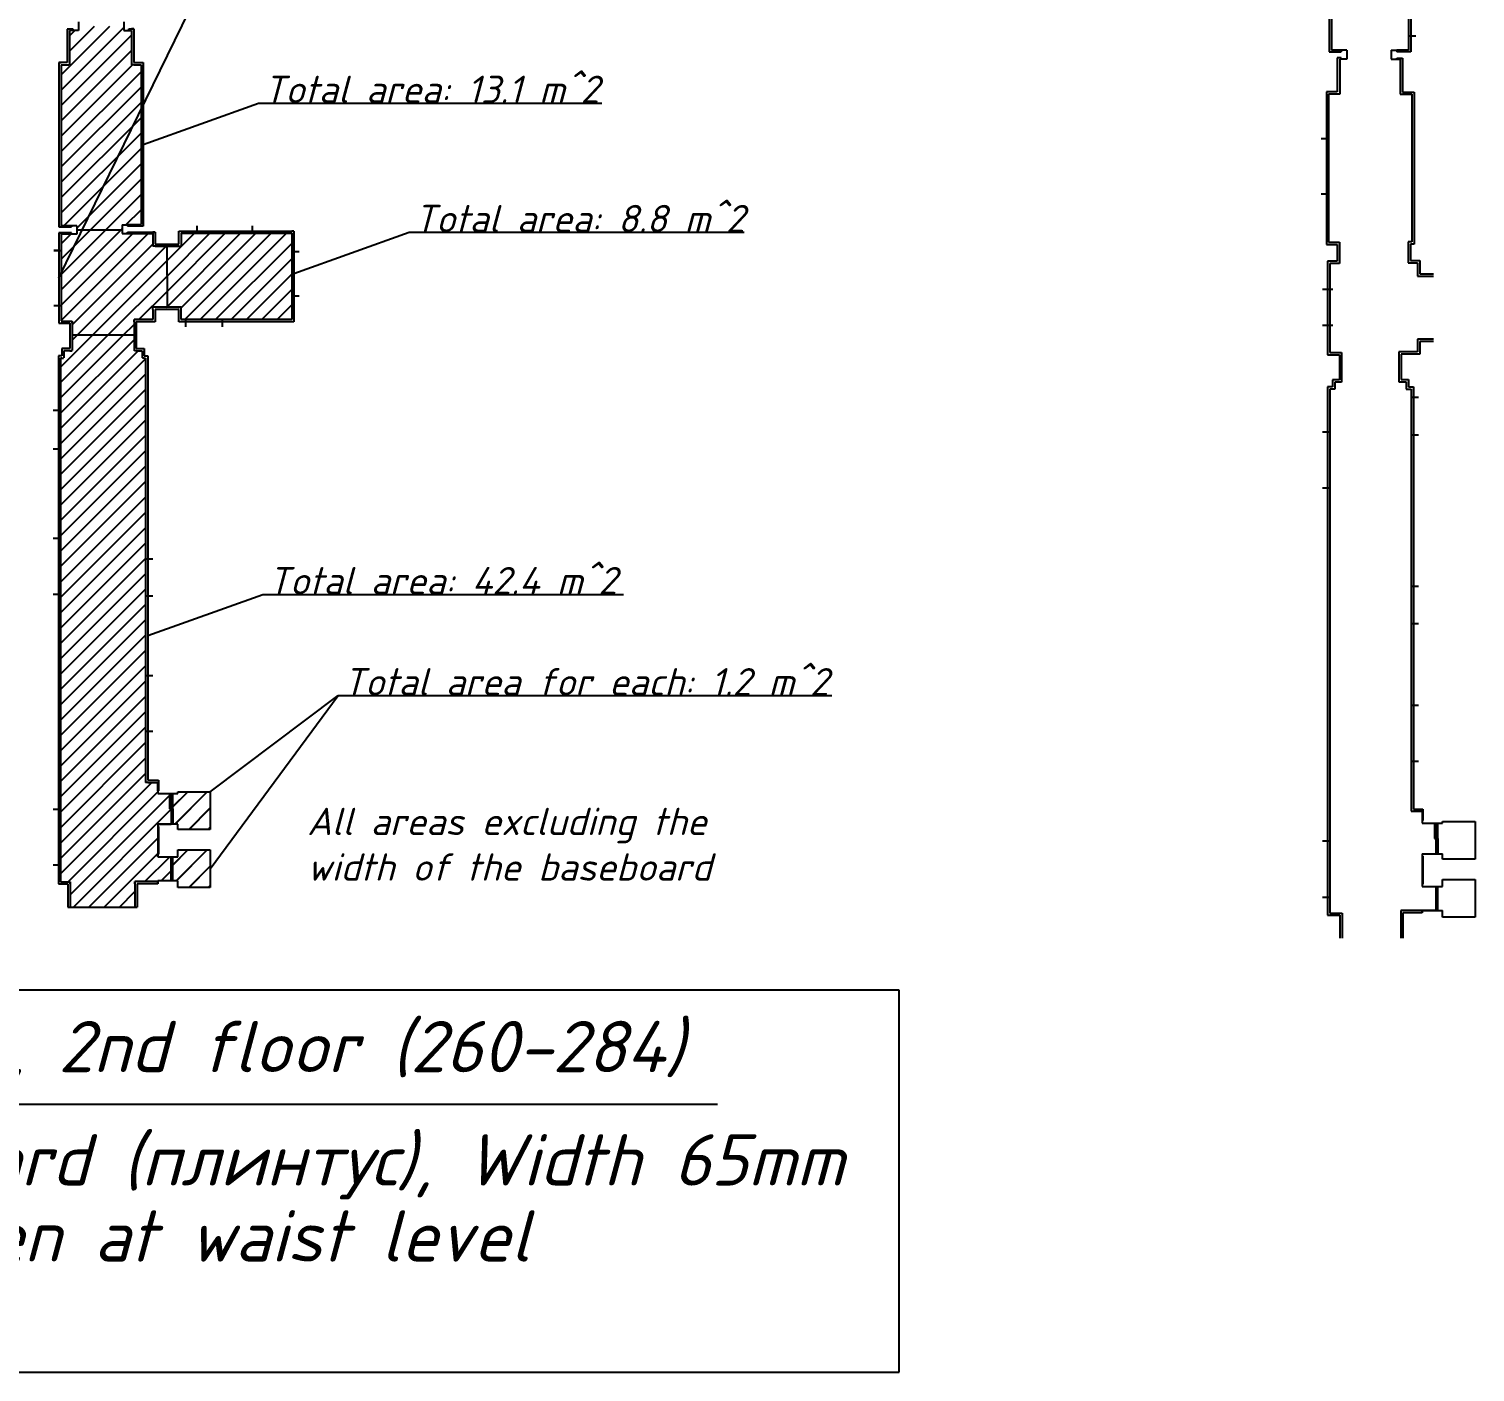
# Model space of a CAD drawing. Header units: millimetres. Extents: x 137411 to 208640, y 144 to 79573.
# Drawn here: x 166334 to 208640, y 144 to 39425 of the extents above; entities that cross this region are included whole.
import ezdxf
from ezdxf.enums import TextEntityAlignment as Align

# ---------------------------------------------------------------- set-up
doc = ezdxf.new("R2010")
doc.units = ezdxf.units.MM
doc.header["$LTSCALE"] = 0.001
doc.linetypes.add('ACAD_ISO02W100', pattern=[15, 12, -3])
doc.styles.add('GOST', font='ISOCPEUI.TTF')
doc.styles.get("Standard").update_dxf_attribs({"font": 'Arial.ttf'})
doc.dimstyles.new('Copy of ISO-25', dxfattribs={"dimtxt": 150, "dimasz": 150, "dimexe": 1.25, "dimexo": 0.625, "dimtad": 1, "dimtoh": 1, "dimtxsty": 'Standard', "dimcen": 2.5, "dimadec": 0, "dimazin": 0, "dimtfac": 1, "dimtmove": 0, "dimatfit": 3, "dimfxl": 1, "dimarcsym": 0})
pattern_1 = [(45, (-38283.82, 4044.3), (-224.5064, 224.5064), [])]

msp = doc.modelspace()

# ---------------------------------------------------------------- hatches: boundary and pattern name
h = msp.add_hatch()
h.set_pattern_fill('ANSI31', color=2, scale=100)
h.set_pattern_definition(pattern_1)
h.paths.add_polyline_path([(169613.724, 38376.897), (169399.724, 38376.897), (169334.724, 38376.897), (169334.724, 39378.897), (169256.724, 39378.897), (169106.724, 39378.897), (169106.724, 39503.897), (167781.724, 39502.897), (167781.724, 39376.897), (167631.724, 39376.897), (167518.724, 39376.897), (167518.724, 38374.897), (167278.724, 38374.897), (167278.724, 33670.897), (167581.724, 33670.897), (167731.724, 33670.897), (167731.724, 33548.397), (169065.724, 33548.397), (169065.724, 33691.897), (169215.724, 33691.897), (169613.724, 33691.897)])
h = msp.add_hatch()
h.set_pattern_fill('ANSI31', color=1, scale=100)
h.set_pattern_definition(pattern_1)
h.paths.add_polyline_path([(169065.724, 33446.897), (169065.724, 33548.397), (167731.724, 33548.397), (167731.724, 33425.897), (167581.724, 33425.897), (167278.724, 33425.897), (167278.724, 32949.897), (167278.724, 31332.897), (167278.724, 30882.897), (167600.724, 30882.897), (167600.724, 30468.897), (169409.724, 30468.897), (169409.724, 30927.897), (169961.724, 30927.897), (169961.724, 31220.897), (169961.724, 31285.897), (170374.724, 31285.897), (170373.759, 33068.897), (170025.724, 33068.897), (169960.724, 33068.897), (169960.724, 33446.897), (169215.724, 33446.897)])
h = msp.add_hatch()
h.set_pattern_fill('ANSI31', color=4, scale=100)
h.set_pattern_definition(pattern_1)
h.paths.add_polyline_path([(174021.724, 30927.897), (174021.724, 31622.897), (174021.724, 32916.897), (174021.724, 33447.897), (172878.724, 33447.897), (171251.724, 33447.897), (170786.724, 33447.897), (170786.724, 33068.897), (170373.759, 33068.897), (170374.724, 31285.897), (170787.724, 31285.897), (170787.724, 30927.897), (170924.724, 30927.897), (171997.724, 30927.897)])
h = msp.add_hatch()
h.set_pattern_fill('ANSI31', color=6, scale=100)
h.set_pattern_definition(pattern_1)
h.paths.add_polyline_path([(169747.724, 29796.897), (169709.724, 29796.897), (169644.724, 29796.897), (169644.724, 30009.897), (169474.724, 30009.897), (169409.724, 30009.897), (169409.724, 30468.897), (167600.724, 30468.897), (167600.724, 30009.897), (167358.724, 30009.897), (167358.724, 29797.897), (167261.724, 29797.897), (167261.724, 28272.897), (167261.724, 27144.897), (167261.724, 24529.897), (167261.724, 22891.897), (167261.724, 16609.897), (167261.724, 14974.897), (167261.724, 14485.897), (167537.724, 14485.897), (167537.724, 13743.897), (169436.724, 13743.897), (169436.724, 14487.897), (170101.724, 14487.897), (170101.724, 14514.897), (170483.724, 14514.897), (170483.724, 15214.897), (170101.724, 15214.897), (170101.724, 15286.897), (170101.724, 16096.897), (170101.724, 16168.897), (170498.724, 16168.897), (170498.724, 16618.397), (170450.724, 16618.397), (170450.724, 17067.897), (170101.724, 17067.897), (170101.724, 17139.897), (170101.724, 17386.897), (169812.724, 17386.897), (169747.724, 17386.897), (169747.724, 18891.897), (169747.724, 20514.897), (169747.724, 22847.897), (169747.724, 23926.897)])
h = msp.add_hatch()
h.set_pattern_fill('JIS_LC_20', color=5, scale=20)
h.paths.add_polyline_path([(171638.724, 17112.897), (170688.724, 17112.897), (170688.724, 17067.897), (170546.724, 17067.897), (170546.724, 16168.897), (170688.724, 16168.897), (170688.724, 16012.897), (171638.724, 16012.897)])
h = msp.add_hatch()
h.set_pattern_fill('JIS_LC_20', color=5, scale=20)
h.paths.add_polyline_path([(171638.724, 15415.897), (170688.724, 15415.897), (170688.724, 15214.897), (170531.724, 15214.897), (170531.724, 14514.897), (170688.724, 14514.897), (170688.724, 14315.897), (171638.724, 14315.897)])

# ---------------------------------------------------------------- linework, layer by layer
for p, q in [((204435.275, 78309.549), (204435.275, 38806.549)), ((206692.275, 55745.549), (206692.275, 38806.549)), ((204370.275, 42809.66), (204370.275, 38753.549)), ((206757.275, 40844.549), (206757.275, 39226.549)), ((167631.724, 39421.897), (167453.724, 39421.897)), ((167453.724, 39421.897), (167453.724, 38439.897)), ((167631.724, 39376.897), (167631.724, 39421.897)), ((167781.724, 39376.897), (167631.724, 39376.897)), ((167781.724, 39628.897), (167781.724, 39376.897)), ((169106.724, 39628.897), (169106.724, 39378.897)), ((169106.724, 39378.897), (169256.724, 39378.897)), ((169256.724, 39378.897), (169256.724, 39423.897)), ((169256.724, 39423.897), (169399.724, 39423.897)), ((169399.724, 39423.897), (169334.724, 39423.897)), ((169399.724, 39423.897), (169399.724, 38441.897)), ((206692.275, 39226.549), (206907.275, 39226.549)), ((206757.275, 39226.549), (206757.275, 38753.549)), ((204370.275, 38753.549), (204723.275, 38753.549)), ((204723.275, 38806.549), (204435.275, 38806.549)), ((204723.275, 38582.549), (204609.275, 38582.549)), ((204609.275, 38582.549), (204609.275, 37584.549)), ((204723.275, 38541.549), (204679.275, 38541.549)), ((204679.275, 38541.549), (204679.275, 37584.549)), ((204893.275, 38806.549), (204723.275, 38806.549)), ((204723.275, 38806.549), (204723.275, 38753.549)), ((204723.275, 38541.549), (204723.275, 38582.549)), ((204893.275, 38541.549), (204723.275, 38541.549)), ((204893.275, 38806.549), (204893.275, 38541.549)), ((206183.275, 38806.549), (206353.275, 38806.549)), ((206183.275, 38806.549), (206183.275, 38541.549)), ((206183.275, 38541.549), (206353.275, 38541.549)), ((206353.275, 38806.549), (206353.275, 38753.549)), ((206692.275, 38806.549), (206353.275, 38806.549)), ((206757.275, 38753.549), (206353.275, 38753.549)), ((206353.275, 38541.549), (206353.275, 38574.549)), ((206353.275, 38574.549), (206514.275, 38574.549)), ((206353.275, 38541.549), (206449.275, 38541.549)), ((206449.275, 38541.549), (206449.275, 37580.549)), ((206514.275, 38574.549), (206514.275, 37580.549)), ((167453.724, 38439.897), (167213.724, 38439.897)), ((167213.724, 38439.897), (167213.724, 33635.897)), ((167213.724, 38439.897), (167278.724, 38439.897)), ((169399.724, 38376.897), (169334.724, 38376.897)), ((169399.724, 38441.897), (169678.724, 38441.897)), ((169678.724, 38441.897), (169678.724, 33656.897)), ((204609.275, 37584.549), (204291.275, 37584.549)), ((204291.275, 37584.549), (204291.275, 36221.549)), ((204679.275, 37519.549), (204356.275, 37519.549)), ((204356.275, 37519.549), (204356.275, 33186.549)), ((204679.275, 37584.549), (204679.275, 37519.549)), ((206449.275, 37580.549), (206449.275, 37515.549)), ((206449.275, 37515.549), (206792.275, 37515.549)), ((206514.275, 37580.549), (206857.275, 37580.549)), ((206792.275, 37515.549), (206792.275, 33198.549)), ((206857.275, 37580.549), (206857.275, 33133.549)), ((204141.275, 36221.549), (204356.275, 36221.549)), ((204291.275, 36221.549), (204291.275, 34599.549)), ((204141.275, 34599.549), (204356.275, 34599.549)), ((204291.275, 34599.549), (204291.275, 33121.549)), ((167213.724, 33635.897), (167581.724, 33635.897)), ((167581.724, 33462.897), (167213.724, 33462.897)), ((167213.724, 33462.897), (167213.724, 32949.897)), ((167213.724, 33462.897), (167278.724, 33462.897)), ((167731.724, 33670.897), (167581.724, 33670.897)), ((167581.724, 33670.897), (167581.724, 33635.897)), ((167581.724, 33425.897), (167581.724, 33462.897)), ((167731.724, 33425.897), (167581.724, 33425.897)), ((167731.724, 33670.897), (167731.724, 33425.897)), ((167731.724, 33548.397), (169065.724, 33548.397)), ((169065.724, 33691.897), (169215.724, 33691.897)), ((169065.724, 33691.897), (169065.724, 33446.897)), ((169065.724, 33446.897), (169215.724, 33446.897)), ((169215.724, 33691.897), (169215.724, 33656.897)), ((169678.724, 33656.897), (169215.724, 33656.897)), ((169215.724, 33446.897), (169215.724, 33483.897)), ((169215.724, 33483.897), (170025.724, 33483.897)), ((170025.724, 33483.897), (169960.724, 33483.897)), ((170025.724, 33483.897), (170025.724, 33133.897)), ((170721.724, 33133.897), (170721.724, 33512.897)), ((170721.724, 33512.897), (171251.724, 33512.897)), ((171251.724, 33447.897), (171251.724, 33662.897)), ((171251.724, 33512.897), (172878.724, 33512.897)), ((171251.724, 33447.897), (172878.724, 33447.897)), ((172878.724, 33447.897), (172878.724, 33662.897)), ((172878.724, 33512.897), (174086.724, 33512.897)), ((174086.724, 33512.897), (174021.724, 33512.897)), ((174086.724, 33512.897), (174086.724, 32916.897)), ((170025.724, 33133.897), (170721.724, 33133.897)), ((170373.724, 33133.897), (170374.724, 31285.897)), ((204291.275, 33121.549), (204608.275, 33121.549)), ((204356.275, 33186.549), (204608.275, 33186.549)), ((204608.275, 33186.549), (204673.275, 33186.549)), ((204608.275, 33121.549), (204608.275, 32634.549)), ((204673.275, 33186.549), (204673.275, 32634.549)), ((206752.275, 33198.549), (206687.275, 33198.549)), ((206687.275, 33198.549), (206687.275, 32649.549)), ((206792.275, 33198.549), (206752.275, 33198.549)), ((206857.275, 33133.549), (206752.275, 33133.549)), ((206752.275, 33133.549), (206752.275, 32649.549)), ((167213.724, 32949.897), (167063.724, 32949.897)), ((167063.724, 32949.897), (167278.724, 32949.897)), ((167163.724, 32949.897), (167263.724, 32949.897)), ((167213.724, 32949.897), (167213.724, 31332.897)), ((167278.724, 32949.897), (167278.724, 31332.897)), ((174021.724, 32916.897), (174236.724, 32916.897)), ((174021.724, 32916.897), (174021.724, 31622.897)), ((174086.724, 32916.897), (174086.724, 31622.897)), ((204608.275, 32634.549), (204324.275, 32634.549)), ((204324.275, 32634.549), (204324.275, 31812.549)), ((204673.275, 32634.549), (204673.275, 32569.549)), ((206687.275, 32649.549), (206687.275, 32584.549)), ((206687.275, 32584.549), (206959.275, 32584.549)), ((206752.275, 32649.549), (207024.275, 32649.549)), ((206959.275, 32584.549), (206959.275, 32259.549)), ((207024.275, 32649.549), (207024.275, 32259.549)), ((204673.275, 32569.549), (204389.275, 32569.549)), ((204389.275, 32569.549), (204389.275, 29960.549)), ((206959.275, 32259.549), (206959.275, 32194.549)), ((206959.275, 32194.549), (207424.275, 32194.549)), ((207024.275, 32259.549), (207424.275, 32259.549)), ((204174.275, 31812.549), (204474.275, 31812.549)), ((204324.275, 31812.549), (204324.275, 30761.549)), ((167063.724, 31332.897), (167278.724, 31332.897)), ((167163.724, 31332.897), (167263.724, 31332.897)), ((167213.724, 31332.897), (167213.724, 30817.897)), ((174021.724, 31622.897), (174236.724, 31622.897)), ((174086.724, 31622.897), (174086.724, 30862.897)), ((169409.724, 30862.897), (169409.724, 30927.897)), ((170722.724, 31220.897), (170026.724, 31220.897)), ((170026.724, 31220.897), (170026.724, 30862.897)), ((170722.724, 31285.897), (170787.724, 31285.897)), ((170722.724, 30862.897), (170722.724, 31220.897)), ((170924.724, 30712.897), (170924.724, 30927.897)), ((171997.724, 30927.897), (170924.724, 30927.897)), ((171997.724, 30712.897), (171997.724, 30927.897)), ((167213.724, 30817.897), (167535.724, 30817.897)), ((167535.724, 30817.897), (167535.724, 30074.897)), ((167600.724, 30817.897), (167600.724, 30882.897)), ((169409.724, 30468.897), (167600.724, 30468.897)), ((170026.724, 30862.897), (169474.724, 30862.897)), ((169474.724, 30862.897), (169474.724, 30074.897)), ((170924.724, 30862.897), (170722.724, 30862.897)), ((171997.724, 30862.897), (170924.724, 30862.897)), ((174086.724, 30862.897), (171997.724, 30862.897)), ((204174.275, 30761.549), (204474.275, 30761.549)), ((204324.275, 30761.549), (204324.275, 29895.549)), ((167535.724, 30074.897), (167293.724, 30074.897)), ((167293.724, 30074.897), (167293.724, 29862.897)), ((169474.724, 30074.897), (169709.724, 30074.897)), ((169709.724, 30074.897), (169709.724, 29861.897)), ((207024.275, 30347.549), (206959.275, 30347.549)), ((206959.275, 30347.549), (206959.275, 29980.549)), ((207424.275, 30347.549), (207024.275, 30347.549)), ((207424.275, 30282.549), (207024.275, 30282.549)), ((207024.275, 30282.549), (207024.275, 29915.549)), ((167293.724, 29862.897), (167196.724, 29862.897)), ((167196.724, 29862.897), (167196.724, 28272.897)), ((167535.724, 30009.897), (167600.724, 30009.897)), ((169709.724, 29861.897), (169812.724, 29861.897)), ((169812.724, 29861.897), (169812.724, 23926.897)), ((204324.275, 29895.549), (204669.275, 29895.549)), ((204389.275, 29960.549), (204669.275, 29960.549)), ((204669.275, 29960.549), (204734.275, 29960.549)), ((204669.275, 29895.549), (204669.275, 29160.549)), ((204734.275, 29960.549), (204734.275, 29162.926)), ((206476.275, 29980.549), (206411.275, 29980.549)), ((206411.275, 29980.549), (206411.275, 29170.549)), ((206959.275, 29980.549), (206476.275, 29980.549)), ((207024.275, 29915.549), (206476.275, 29915.549)), ((206476.275, 29915.549), (206476.275, 29170.549)), ((204471.275, 28956.549), (204324.275, 28956.549)), ((204324.275, 28956.549), (204324.275, 27639.549)), ((204536.275, 28891.549), (204389.275, 28891.549)), ((204389.275, 28891.549), (204389.275, 13568.549)), ((204669.275, 29160.549), (204471.275, 29160.549)), ((204471.275, 29160.549), (204471.275, 28956.549)), ((204734.275, 29097.926), (204536.275, 29097.926)), ((204536.275, 29097.926), (204536.275, 28956.549)), ((204536.275, 28956.549), (204536.275, 28891.549)), ((204734.275, 29162.926), (204734.275, 29097.926)), ((206411.275, 29170.549), (206411.275, 29105.549)), ((206411.275, 29105.549), (206626.275, 29105.549)), ((206476.275, 29170.549), (206691.275, 29170.549)), ((206626.275, 29105.549), (206626.275, 28956.549)), ((206626.275, 28956.549), (206626.275, 28891.549)), ((206626.275, 28891.549), (206774.275, 28891.549)), ((206691.275, 29170.549), (206691.275, 28956.549)), ((206691.275, 28956.549), (206839.275, 28956.549)), ((206774.275, 28891.549), (206774.275, 16609.549)), ((206839.275, 28956.549), (206839.275, 28652.549)), ((206774.275, 28652.549), (206989.275, 28652.549)), ((206839.275, 28652.549), (206839.275, 27556.549)), ((167046.724, 28272.897), (167261.724, 28272.897)), ((167146.724, 28272.897), (167246.724, 28272.897)), ((167196.724, 28272.897), (167196.724, 27144.897)), ((167261.724, 28272.897), (167261.724, 27144.897)), ((204174.275, 27639.549), (204389.275, 27639.549)), ((204324.275, 27639.549), (204324.275, 26002.549)), ((206774.275, 27556.549), (206989.275, 27556.549)), ((206839.275, 27556.549), (206839.275, 23126.549)), ((167046.724, 27144.897), (167261.724, 27144.897)), ((167196.724, 27144.897), (167196.724, 24529.897)), ((204174.275, 26002.549), (204389.275, 26002.549)), ((204324.275, 26002.549), (204324.275, 15678.549)), ((167046.724, 24529.897), (167261.724, 24529.897)), ((167196.724, 24529.897), (167196.724, 22891.897)), ((167261.724, 24529.897), (167261.724, 22891.897)), ((169747.724, 23926.897), (169962.724, 23926.897)), ((169747.724, 23926.897), (169747.724, 22847.897)), ((169812.724, 23926.897), (169812.724, 22847.897)), ((167046.724, 22891.897), (167261.724, 22891.897)), ((167196.724, 22891.897), (167196.724, 16609.897)), ((169747.724, 22847.897), (169962.724, 22847.897)), ((169812.724, 22847.897), (169812.724, 20514.897)), ((206774.275, 23126.549), (206989.275, 23126.549)), ((206839.275, 23126.549), (206839.275, 22031.549)), ((206774.275, 22031.549), (206989.275, 22031.549)), ((206839.275, 22031.549), (206839.275, 19645.549)), ((169747.724, 20514.897), (169962.724, 20514.897)), ((169747.724, 20514.897), (169747.724, 18891.897)), ((169812.724, 20514.897), (169812.724, 18891.897)), ((206774.275, 19645.549), (206989.275, 19645.549)), ((206839.275, 19645.549), (206839.275, 18013.549)), ((169747.724, 18891.897), (169962.724, 18891.897)), ((169812.724, 18891.897), (169812.724, 17451.897)), ((206774.275, 18013.549), (206989.275, 18013.549)), ((206839.275, 18013.549), (206839.275, 16609.549)), ((169812.724, 17386.897), (169747.724, 17386.897)), ((169812.724, 17451.897), (170124.724, 17451.897)), ((170124.724, 17451.897), (170124.724, 17139.897)), ((170124.724, 17139.897), (170101.724, 17139.897)), ((170101.724, 17139.897), (170101.724, 17067.897)), ((170101.724, 17067.897), (170450.724, 17067.897)), ((170101.724, 17067.897), (170450.724, 17067.897)), ((170101.724, 17067.897), (170688.724, 17067.897)), ((170450.724, 17067.897), (170450.724, 16618.397)), ((170450.724, 17067.897), (170498.724, 17067.897)), ((170450.724, 17067.897), (170450.724, 16618.397)), ((170450.724, 17067.897), (170498.724, 17067.897)), ((170498.724, 16618.397), (170498.724, 17067.897)), ((170498.724, 16618.397), (170498.724, 17067.897)), ((170546.724, 16168.897), (170546.724, 17067.897)), ((170688.724, 17067.897), (170688.724, 17112.897)), ((170688.724, 17112.897), (171638.724, 17112.897)), ((171638.724, 17112.897), (171638.724, 16012.897)), ((167046.724, 16609.897), (167261.724, 16609.897)), ((167196.724, 16609.897), (167196.724, 14974.897)), ((167261.724, 16609.897), (167261.724, 14974.897)), ((170450.724, 16618.397), (170498.724, 16618.397)), ((170450.724, 16618.397), (170498.724, 16618.397)), ((170498.724, 16618.397), (170498.724, 16168.897)), ((170498.724, 16618.397), (170498.724, 16168.897)), ((170498.724, 16618.397), (170546.724, 16618.397)), ((170546.724, 16618.397), (170546.724, 16168.897)), ((206774.275, 16609.549), (206774.275, 16544.549)), ((206774.275, 16544.549), (207109.275, 16544.549)), ((206839.275, 16609.549), (207109.275, 16609.549)), ((207109.275, 16544.549), (207096.275, 16544.549)), ((207096.275, 16544.549), (207096.275, 16271.549)), ((207109.275, 16609.549), (207109.275, 16271.549)), ((170101.724, 16168.897), (170498.724, 16168.897)), ((170101.724, 16168.897), (170101.724, 16096.897)), ((170101.724, 16168.897), (170498.724, 16168.897)), ((170688.724, 16168.897), (170101.724, 16168.897)), ((170101.724, 16096.897), (170124.724, 16096.897)), ((170124.724, 16096.897), (170124.724, 15286.897)), ((170688.724, 16012.897), (170688.724, 16168.897)), ((207109.275, 16271.549), (207096.275, 16271.549)), ((207096.275, 16271.549), (207096.275, 16199.549)), ((207096.275, 16199.549), (207452.275, 16199.549)), ((207096.275, 16199.549), (207690.275, 16199.549)), ((207452.275, 16199.549), (207452.275, 15749.549)), ((207452.275, 16199.549), (207452.275, 15750.049)), ((207500.275, 15750.049), (207500.275, 16199.549)), ((207548.275, 15300.549), (207548.275, 16199.549)), ((207690.275, 16199.549), (207690.275, 16244.549)), ((207690.275, 16244.549), (208640.275, 16244.549)), ((208640.275, 16244.549), (208640.275, 15144.549)), ((171638.724, 16012.897), (170688.724, 16012.897)), ((204174.275, 15678.549), (204389.275, 15678.549)), ((204324.275, 15678.549), (204324.275, 14033.549)), ((207452.275, 15750.049), (207500.275, 15750.049)), ((207498.275, 15749.549), (207452.275, 15749.549)), ((207498.275, 15299.549), (207498.275, 15749.549)), ((207500.275, 15750.049), (207500.275, 15300.549)), ((207500.275, 15750.049), (207548.275, 15750.049)), ((207548.275, 15750.049), (207548.275, 15300.549)), ((170101.724, 15286.897), (170101.724, 15214.897)), ((170101.724, 15214.897), (170101.724, 15286.897)), ((170101.724, 15286.897), (170124.724, 15286.897)), ((170688.724, 15214.897), (170688.724, 15415.897)), ((170688.724, 15415.897), (171638.724, 15415.897)), ((171638.724, 15415.897), (171638.724, 14315.897)), ((207096.275, 15299.549), (207498.275, 15299.549)), ((207096.275, 15299.549), (207096.275, 15227.549)), ((207096.275, 15299.549), (207690.275, 15299.549)), ((207690.275, 15144.549), (207690.275, 15300.549)), ((167046.724, 14974.897), (167261.724, 14974.897)), ((167196.724, 14974.897), (167196.724, 14420.897)), ((170101.724, 15214.897), (170483.724, 15214.897)), ((170101.724, 15214.897), (170483.724, 15214.897)), ((170101.724, 15214.897), (170688.724, 15214.897)), ((170483.724, 15214.897), (170483.724, 14514.897)), ((170483.724, 15214.897), (170483.724, 14514.897)), ((170483.724, 15214.897), (170531.724, 15214.897)), ((170483.724, 14864.897), (170531.724, 14864.897)), ((170531.724, 15214.897), (170531.724, 14514.897)), ((207096.275, 15227.549), (207109.275, 15227.549)), ((207096.275, 15227.549), (207096.275, 14417.549)), ((207109.275, 15227.549), (207109.275, 14417.549)), ((208640.275, 15144.549), (207690.275, 15144.549)), ((167196.724, 14420.897), (167472.724, 14420.897)), ((167472.724, 14420.897), (167472.724, 13743.897)), ((170101.724, 14422.897), (169501.724, 14422.897)), ((169501.724, 14422.897), (169501.724, 13743.897)), ((170483.724, 14514.897), (170101.724, 14514.897)), ((170101.724, 14514.897), (170101.724, 14422.897)), ((170483.724, 14514.897), (170101.724, 14514.897)), ((170688.724, 14514.897), (170101.724, 14514.897)), ((170101.724, 14422.897), (170101.724, 14487.897)), ((170688.724, 14315.897), (170688.724, 14514.897)), ((207109.275, 14417.549), (207096.275, 14417.549)), ((207096.275, 14417.549), (207096.275, 14345.549)), ((207690.275, 14345.549), (207690.275, 14546.549)), ((207690.275, 14546.549), (208640.275, 14546.549)), ((208640.275, 14546.549), (208640.275, 13446.549)), ((171638.724, 14315.897), (170688.724, 14315.897)), ((204174.275, 14033.549), (204389.275, 14033.549)), ((204324.275, 14033.549), (204324.275, 13503.549)), ((207096.275, 14345.549), (207488.275, 14345.549)), ((207096.275, 14345.549), (207690.275, 14345.549)), ((207488.275, 14345.549), (207488.275, 13645.549)), ((207488.275, 14345.549), (207488.275, 13645.549)), ((207488.275, 13995.549), (207536.275, 13995.549)), ((207536.275, 14345.549), (207536.275, 13645.549)), ((167472.724, 13743.897), (169501.724, 13743.897)), ((204389.275, 13568.549), (204684.275, 13568.549)), ((204684.275, 13568.549), (204749.275, 13568.549)), ((204749.275, 13568.549), (204749.275, 12837.549)), ((206530.275, 13642.549), (206465.275, 13642.549)), ((206465.275, 13642.549), (206465.275, 12837.549)), ((207096.275, 13642.549), (206530.275, 13642.549)), ((207096.275, 13577.549), (206530.275, 13577.549)), ((206530.275, 13577.549), (206530.275, 12837.549)), ((207488.275, 13645.549), (207096.275, 13645.549)), ((207096.275, 13645.549), (207096.275, 13577.549)), ((207096.275, 13645.549), (207690.275, 13645.549)), ((207096.275, 13577.549), (207096.275, 13642.549)), ((207690.275, 13446.549), (207690.275, 13645.549)), ((204324.275, 13503.549), (204684.275, 13503.549)), ((204684.275, 13503.549), (204684.275, 12837.549)), ((208640.275, 13446.549), (207690.275, 13446.549)), ((191797.208, 11309.474), (137410.501, 11309.474)), ((191797.208, 143.879), (191797.208, 11309.474)), ((137410.501, 7981.615), (186482.161, 7981.615)), ((137410.501, 143.879), (191797.208, 143.879))]:
    msp.add_line(p, q)
at = {"linetype": 'ACAD_ISO02W100', "ltscale": 2000}
for p, q in [((167631.724, 39376.897), (167518.724, 39376.897)), ((167518.724, 39376.897), (167518.724, 38374.897)), ((169256.724, 39378.897), (169334.724, 39378.897)), ((169334.724, 39378.897), (169334.724, 38376.897)), ((167278.724, 38374.897), (167518.724, 38374.897)), ((167278.724, 38374.897), (167278.724, 33670.897)), ((169399.724, 38376.897), (169613.724, 38376.897)), ((169613.724, 38376.897), (169613.724, 33691.897)), ((167581.724, 33670.897), (167278.724, 33670.897)), ((167581.724, 33425.897), (167278.724, 33425.897)), ((167278.724, 33425.897), (167278.724, 32949.897)), ((169613.724, 33691.897), (169215.724, 33691.897)), ((169215.724, 33446.897), (169960.724, 33446.897)), ((169960.724, 33446.897), (169960.724, 33068.897)), ((170786.724, 33447.897), (171251.724, 33447.897)), ((170786.724, 33447.897), (170786.724, 33068.897)), ((172878.724, 33447.897), (174021.724, 33447.897)), ((174021.724, 33447.897), (174021.724, 32916.897)), ((170025.724, 33068.897), (169960.724, 33068.897)), ((170025.724, 33068.897), (170786.724, 33068.897)), ((167278.724, 31332.897), (167278.724, 30882.897)), ((174021.724, 31622.897), (174021.724, 30927.897)), ((169961.724, 30927.897), (169409.724, 30927.897)), ((169409.724, 30927.897), (169409.724, 30009.897)), ((170787.724, 31285.897), (169961.724, 31285.897)), ((169961.724, 31220.897), (169961.724, 31285.897)), ((169961.724, 31220.897), (169961.724, 30927.897)), ((170787.724, 30927.897), (170787.724, 31285.897)), ((170924.724, 30927.897), (170787.724, 30927.897)), ((174021.724, 30927.897), (171997.724, 30927.897)), ((167278.724, 30882.897), (167600.724, 30882.897)), ((167600.724, 30882.897), (167600.724, 30009.897)), ((167293.724, 29797.897), (167261.724, 29797.897)), ((167261.724, 29797.897), (167261.724, 28272.897)), ((167293.724, 29797.897), (167358.724, 29797.897)), ((167600.724, 30009.897), (167358.724, 30009.897)), ((167358.724, 30009.897), (167358.724, 29797.897)), ((169474.724, 30009.897), (169409.724, 30009.897)), ((169474.724, 30009.897), (169644.724, 30009.897)), ((169644.724, 30009.897), (169644.724, 29796.897)), ((169709.724, 29796.897), (169644.724, 29796.897)), ((169709.724, 29796.897), (169747.724, 29796.897)), ((169747.724, 29796.897), (169747.724, 23926.897)), ((167261.724, 27144.897), (167261.724, 24529.897)), ((167261.724, 22891.897), (167261.724, 16609.897)), ((169747.724, 22847.897), (169747.724, 20514.897)), ((169747.724, 18891.897), (169747.724, 17386.897)), ((169812.724, 17386.897), (170101.724, 17386.897)), ((170101.724, 17139.897), (170101.724, 17386.897)), ((170101.724, 16096.897), (170101.724, 15286.897)), ((167261.724, 14974.897), (167261.724, 14485.897)), ((167261.724, 14485.897), (167537.724, 14485.897)), ((167537.724, 14420.897), (167537.724, 14485.897)), ((167537.724, 14485.897), (167537.724, 13745.505)), ((170101.724, 14487.897), (169436.724, 14487.897)), ((169436.724, 14422.897), (169436.724, 14487.897)), ((169436.724, 14487.897), (169436.724, 13743.897))]:
    msp.add_line(p, q, dxfattribs=at)

# ---------------------------------------------------------------- texts
at = {"style": 'GOST'}
for s, p in [('Hallway, Abylai Khan street, 2nd floor (260-284)', (185494.796, 9663.304)), ('Notes: Drawing with baseboard (плинтус), Width 65mm', (190192.117, 6349.333)), ('All measurements were taken at waist level ', (181962.774, 4125.001))]:
    msp.add_text(s, height=1500, dxfattribs=at).set_placement(p, align=Align.MIDDLE_RIGHT)
at = {"char_height": 800, "attachment_point": 7, "style": 'GOST'}
for s, insert in [('Total area: 13.1 m^ 2', (173196.975, 37257.838)), ('Total area: 8.8 m^ 2', (177604.975, 33478.338)), ('Total area: 42.4 m^ 2', (173330.975, 22889.838)), ('Total area for each: 1.2 m^ 2', (175527.332, 19932.478)), ('All areas excluding the \\Pwidth of the baseboard', (174472.38, 14514.687))]:
    msp.add_mtext(s, dxfattribs=dict(at, insert=insert))

# ---------------------------------------------------------------- leaders
at = {"annotation_type": 0, "has_hookline": 1, "hookline_direction": 0}
for points, text_width in [([(167213.724, 32141.397), (171905.498, 41768.483), (172055.498, 41768.483)], 9653.939), ([(169678.724, 36049.397), (173046.35, 37257.213), (173196.35, 37257.213)], 9901.818), ([(174086.724, 32269.897), (177454.35, 33477.713), (177604.35, 33477.713)], 9653.939), ([(169812.724, 21681.397), (173180.35, 22889.213), (173330.35, 22889.213)], 10398.788), ([(171638.724, 17112.897), (175376.707, 19931.853), (175526.707, 19931.853)], 14292.727)]:
    msp.add_leader(points, dimstyle='Copy of ISO-25', dxfattribs=dict(at, text_width=text_width))
msp.add_leader([(171638.724, 14865.897), (175376.707, 19931.853)], dimstyle='Copy of ISO-25')

doc.saveas('drawing.dxf')
